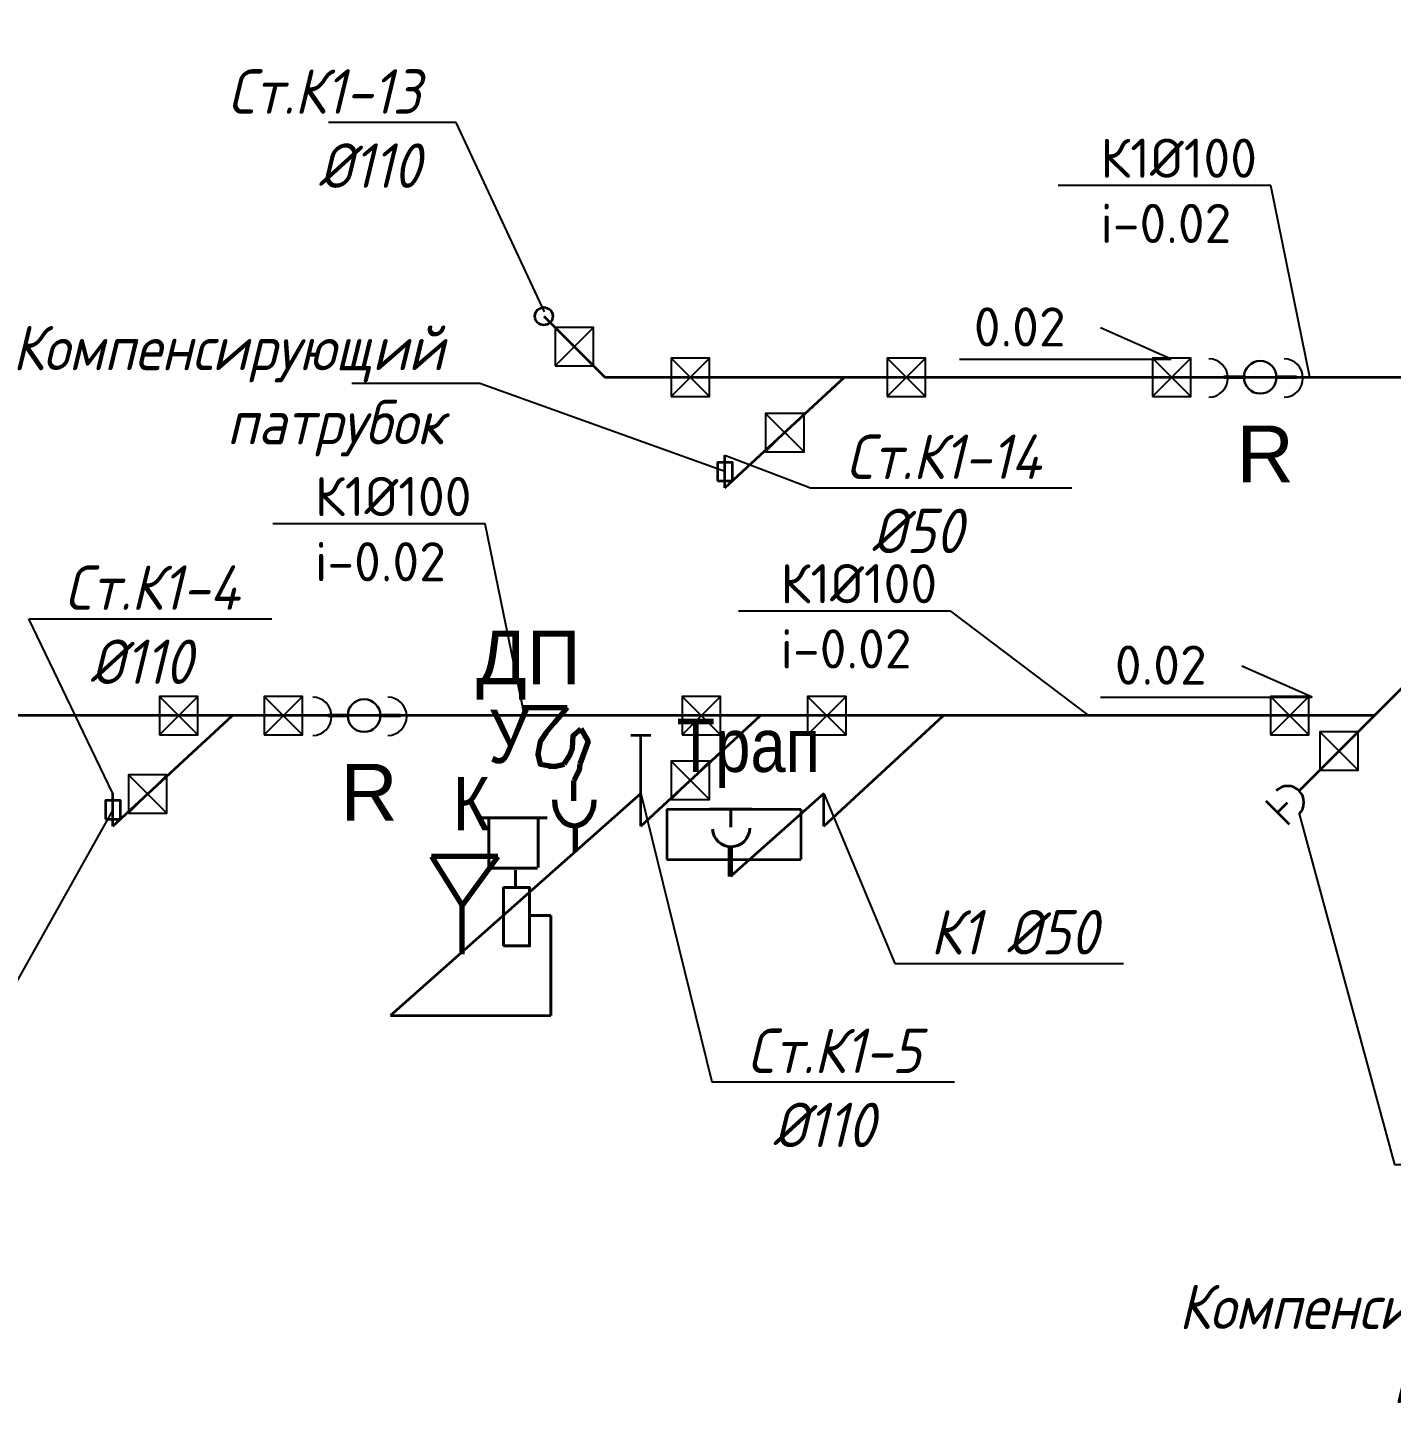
# Model space of a CAD drawing. Header units: millimetres. Extents: x -10178924 to 11692288, y -947381 to 58396.
# Drawn here: x -69881 to -62215, y -13158 to -5346 of the extents above; entities that cross this region are included whole.
import ezdxf
from ezdxf import colors
from ezdxf.entities.mleader import LeaderData, LeaderLine
from ezdxf.enums import TextEntityAlignment as Align
from ezdxf.math import Vec2, Vec3

# ---------------------------------------------------------------- set-up
doc = ezdxf.new("R2010")
doc.units = ezdxf.units.MM
for name, color, linetype in [('!!!!!площадь', 210, 'Continuous'), ('_надписи канализация', 7, 'Continuous'), ('PDF _PDF _ЗАЛИВКА', 7, 'Continuous'), ('ВК_Выноски', 7, 'Continuous'), ('сети', 3, 'Continuous'), ('Текст', 7, 'Continuous')]:
    doc.layers.add(name, color=color, linetype=linetype)
for name, color, linetype, lineweight in [('PDF _0', 7, 'Continuous', 9), ('PDF _Текст', 7, 'Continuous', 5), ('ВК_ К1', 24, 'Continuous', 35), ('К1ку', 244, 'Continuous', 35)]:
    doc.layers.add(name, color=color, linetype=linetype, lineweight=lineweight)
doc.styles.add('GOST 2.304', font='isocpeur.ttf')
doc.styles.add('Gost_', font='isocpeur.ttf', dxfattribs={"width": 0.8, "height": 250})
doc.styles.add('ISOCPEUR', font='isocpeui.ttf', dxfattribs={"width": 0.9})
doc.styles.add('PDF ArialMT', font='arial.ttf')
doc.styles.add('STANDART2', font='arial.ttf')

# ---------------------------------------------------------------- blocks, each defined once
blk = doc.blocks.new('_None')
blk = doc.blocks.new('*U2745')
at = {"color": 0, "lineweight": -2}
for p, q in [((215, -115), (215, 115)), ((215, 0), (115, 0))]:
    blk.add_line(p, q, dxfattribs=at)
blk.add_arc((115, 0), 115, 90, 270, dxfattribs=at)
at = {"color": 18, "lineweight": 40, "true_color": 0x050505, "style": 'Gost_', "width": 0.8, "flags": 1}
blk.add_attdef('ДИАМЕТР', text='', height=2.5, dxfattribs=at).set_placement((-23.7, 38.7), align=Align.MIDDLE_CENTER)

msp = doc.modelspace()

# ---------------------------------------------------------------- linework, layer by layer
for p, q in [((-66915.5, -7031.3, -2956.2), (-66699.9, -7246.8, -2956.2)), ((-66699.9, -7031.3, -2956.2), (-66915.5, -7246.8, -2956.2)), ((-63452.2, -7208.2), (-63849.2, -7032.9)), ((-66264, -7203, -2956.2), (-66048.4, -7418.5, -2956.2)), ((-66048.4, -7203, -2956.2), (-66264, -7418.5, -2956.2)), ((-65048.5, -7203, -2956.2), (-64832.9, -7418.5, -2956.2)), ((-64832.9, -7203, -2956.2), (-65048.5, -7418.5, -2956.2)), ((-64643.2, -7208.2), (-63452.2, -7208.2)), ((-63556.7, -7203, -2956.2), (-63341.1, -7418.5, -2956.2)), ((-63341.1, -7203, -2956.2), (-63556.7, -7418.5, -2956.2)), ((-65732.5, -7513.8, -2956.2), (-65516.8, -7729.3, -2956.2)), ((-65516.8, -7513.8, -2956.2), (-65732.5, -7729.3, -2956.2)), ((-62659, -9109.4), (-63056.1, -8934.1)), ((-69141.2, -9105.1, -2956.2), (-68925.6, -9320.6, -2956.2)), ((-68925.6, -9105.1, -2956.2), (-69141.2, -9320.6, -2956.2)), ((-68551, -9105.1, -2956.2), (-68335.4, -9320.6, -2956.2)), ((-68335.4, -9105.1, -2956.2), (-68551, -9320.6, -2956.2)), ((-66201.7, -9105.1, -2956.2), (-65986.1, -9320.6, -2956.2)), ((-65986.1, -9105.1, -2956.2), (-66201.7, -9320.6, -2956.2)), ((-65496.3, -9105.1, -2956.2), (-65280.6, -9320.6, -2956.2)), ((-65280.6, -9105.1, -2956.2), (-65496.3, -9320.6, -2956.2)), ((-63850.1, -9109.4), (-62659, -9109.4)), ((-62893.7, -9105.1, -2956.2), (-62678.1, -9320.6, -2956.2)), ((-62678.1, -9105.1, -2956.2), (-62893.7, -9320.6, -2956.2)), ((-62617.3, -9304.6, -2956.2), (-62401.7, -9520.1, -2956.2)), ((-62401.7, -9304.6, -2956.2), (-62617.3, -9520.1, -2956.2)), ((-66263.7, -9469.2, -2956.2), (-66048.1, -9684.7, -2956.2)), ((-66048.1, -9469.2, -2956.2), (-66263.7, -9684.7, -2956.2)), ((-69313.8, -9545.4, -2956.2), (-69098.2, -9760.9, -2956.2)), ((-69098.2, -9545.4, -2956.2), (-69313.8, -9760.9, -2956.2))]:
    msp.add_line(p, q)
at = {"color": 3, "lineweight": 40}
for p, q in [((-65909.3, -9739.8, -1853.2), (-66047.6, -9739.8, -1853.2)), ((-66047.6, -9739.8, -1853.2), (-65809.5, -9739.8, -1853.2)), ((-65927.9, -9839.5, -1853.2), (-65927.9, -9739.8, -1853.2))]:
    msp.add_line(p, q, dxfattribs=at)
at = {"color": 3, "lineweight": 70, "ltscale": 14.285714}
msp.add_line((-65930.5, -10116.6, -1853.2), (-65930.5, -9950.5, -1853.2), dxfattribs=at)
at = {"color": 3, "lineweight": 70}
msp.add_line((-67438.6, -10553.4, -2956.2), (-67438.6, -10281, -2956.2), dxfattribs=at)
at = {"elevation": -2956.2}
for points in [[(-66915.5, -7246.8), (-66699.9, -7246.8), (-66699.9, -7031.3), (-66915.5, -7031.3)], [(-66264, -7418.5), (-66048.4, -7418.5), (-66048.4, -7203), (-66264, -7203)], [(-65048.5, -7418.5), (-64832.9, -7418.5), (-64832.9, -7203), (-65048.5, -7203)], [(-63556.7, -7418.5), (-63341.1, -7418.5), (-63341.1, -7203), (-63556.7, -7203)], [(-65732.5, -7729.3), (-65516.8, -7729.3), (-65516.8, -7513.8), (-65732.5, -7513.8)], [(-69141.2, -9320.6), (-68925.6, -9320.6), (-68925.6, -9105.1), (-69141.2, -9105.1)], [(-68551, -9320.6), (-68335.4, -9320.6), (-68335.4, -9105.1), (-68551, -9105.1)], [(-66201.7, -9320.6), (-65986.1, -9320.6), (-65986.1, -9105.1), (-66201.7, -9105.1)], [(-65496.3, -9320.6), (-65280.6, -9320.6), (-65280.6, -9105.1), (-65496.3, -9105.1)], [(-62893.7, -9320.6), (-62678.1, -9320.6), (-62678.1, -9105.1), (-62893.7, -9105.1)], [(-62617.3, -9520.1), (-62401.7, -9520.1), (-62401.7, -9304.6), (-62617.3, -9304.6)], [(-66263.7, -9684.7), (-66048.1, -9684.7), (-66048.1, -9469.2), (-66263.7, -9469.2)], [(-69313.8, -9760.9), (-69098.2, -9760.9), (-69098.2, -9545.4), (-69313.8, -9545.4)]]:
    msp.add_lwpolyline(points, close=True, dxfattribs=at)
at = {"color": 3, "lineweight": 40}
msp.add_arc((-65926.4, -9845.8, -1853.2), 104.5, 182.57828, 359.91751, dxfattribs=at)
at = {"layer": 'PDF _0', "color": 3, "lineweight": 70, "elevation": -2185.4}
for points in [[(-67102.1, -9167.9), (-66848.1, -9167.9)], [(-66848.1, -9167.9), (-66920.1, -9252.5)], [(-66920.1, -9252.5), (-66966.7, -9307.6), (-67000.5, -9358.4), (-67013.2, -9430.3), (-67000.5, -9485.4), (-66920.1, -9498.1), (-66954, -9498.1)], [(-66865.1, -9485.4), (-66835.4, -9438.8), (-66818.5, -9396.5), (-66814.3, -9324.5), (-66771.9, -9286.4)], [(-66771.9, -9286.4), (-66729.6, -9358.4), (-66776.2, -9485.4)], [(-66920.1, -9498.1), (-66865.1, -9485.4)], [(-66776.2, -9485.4), (-66780.4, -9519.2), (-66810, -9578.5)], [(-66801.6, -9976.5), (-66801.6, -9836.8)]]:
    msp.add_lwpolyline(points, dxfattribs=at)
at = {"layer": 'PDF _0', "color": 3, "lineweight": 70}
for points in [[(-66920.1, -9686.5, -2185.4), (-66920.1, -9767.1, -2185.4), (-66869.9, -9832.5, -2185.4), (-66807.9, -9832.5, -2185.4)], [(-66807.9, -9832.5, -2185.4), (-66746, -9832.5, -2185.4), (-66695.7, -9767.1, -2185.4), (-66695.7, -9686.5, -2185.4)]]:
    msp.add_open_spline(points, degree=3, dxfattribs=at)
at = {"layer": 'PDF _PDF _ЗАЛИВКА', "lineweight": 50, "elevation": -2956.2}
for points in [[(-63035.3, -7310.7), (-63156, -7310.7)], [(-63092.9, -7310.7), (-63060, -7310.7)], [(-62867.9, -7310.7), (-62747.2, -7310.7)], [(-62810.3, -7310.7), (-62843.3, -7310.7)], [(-68074, -9212.9), (-68194.7, -9212.9)], [(-68131.6, -9212.9), (-68098.7, -9212.9)], [(-67906.6, -9212.9), (-67785.9, -9212.9)], [(-67849, -9212.9), (-67881.9, -9212.9)]]:
    msp.add_lwpolyline(points, dxfattribs=at)
at = {"layer": 'PDF _PDF _ЗАЛИВКА', "lineweight": 30}
for centre in [(-62951.6, -7310.7, -2956.2), (-62951.6, -7310.7, -2956.2), (-67990.3, -9212.9, -2956.2), (-67990.3, -9212.9, -2956.2)]:
    msp.add_circle(centre, 91.9, dxfattribs=at)
at = {"layer": 'PDF _PDF _ЗАЛИВКА', "lineweight": 25}
for centre in [(-63242.4, -7314.9, -2956.2), (-62819.9, -7314.9, -2956.2), (-68281.1, -9217, -2956.2), (-67858.6, -9217, -2956.2)]:
    msp.add_arc(centre, 108.4, 271.32255, 88.65978, dxfattribs=at)
at = {"layer": 'PDF _Текст', "color": 3, "lineweight": 70, "elevation": -2185.4}
msp.add_lwpolyline([(-66810, -9692.8), (-66810, -9578.5)], dxfattribs=at)
at = {"layer": 'ВК_ К1', "ltscale": 100}
msp.add_line((-59522.4, -6425.2, -2956.2), (-62732.9, -9635.7, -2956.2), dxfattribs=at)
at = {"layer": 'ВК_ К1'}
for p, q in [((-66979.4, -6967.3, -2956.2), (-66636, -7310.7, -2956.2)), ((-66636, -7310.7, -2956.2), (-60407.9, -7310.7, -2956.2)), ((-65961, -7932.3, -2956.2), (-65288.3, -7310.7, -2956.2)), ((-62310.1, -9212.9, -2956.2), (-84504.8, -9212.9, -2956.2)), ((-69402.3, -9834.4, -2956.2), (-68729.5, -9212.9, -2956.2)), ((-66434.6, -9834.4, -2956.2), (-65761.8, -9212.9, -2956.2)), ((-65405.4, -9834.4, -2956.2), (-64732.7, -9212.9, -2956.2))]:
    msp.add_line(p, q, dxfattribs=at)
msp.add_circle((-66979.4, -6967.3, -2956.2), 50, dxfattribs=at)
at = {"layer": 'К1ку', "ltscale": 0.1}
for p, q in [((-65961, -7932.3, -2956.2), (-65961, -7749, -2956.2)), ((-66491, -9322.1, -2956.2), (-66378.2, -9322.1, -2956.2)), ((-66434.6, -9834.4, -2956.2), (-66434.6, -9322.1, -2956.2)), ((-69402.3, -9834.4, -2956.2), (-69402.3, -9651.1, -2956.2)), ((-66434.6, -9651.1, -2956.2), (-67841.9, -10898.7)), ((-65405.4, -9651.1, -2956.2), (-65930.5, -10116.6, -1853.2)), ((-65405.4, -9834.4, -2956.2), (-65405.4, -9651.1, -2956.2)), ((-67841.9, -10898.7), (-66939.8, -10898.7))]:
    msp.add_line(p, q, dxfattribs=at)
at = {"layer": 'К1ку', "color": 7, "lineweight": 35, "ltscale": 33.333333}
for p, q in [((-66288.1, -9739.8, -1853.2), (-66288.1, -10021.5, -1853.2)), ((-66288.1, -9739.8, -1853.2), (-65535, -9739.8, -1853.2)), ((-65534.2, -9739.8, -1853.2), (-65534.2, -10021.5, -1853.2)), ((-66288.1, -10021.5, -1853.2), (-65535, -10021.5, -1853.2))]:
    msp.add_line(p, q, dxfattribs=at)
at = {"layer": 'К1ку', "color": 3, "lineweight": 40}
for p, q in [((-67347.8, -9788), (-66961.6, -9788)), ((-67287.8, -10067.7), (-67287.8, -9794.6)), ((-67011.5, -10067.7), (-67011.5, -9794.6)), ((-67287.9, -10070.7), (-67014.9, -10070.7)), ((-67138.4, -10186.2), (-67138.4, -10081.7)), ((-66939.8, -10336.9), (-67053.3, -10336.9)), ((-66939.8, -10898.7), (-66939.8, -10336.9))]:
    msp.add_line(p, q, dxfattribs=at)
at = {"layer": 'К1ку', "ltscale": 0.1, "elevation": -2956.2}
for points in [[(-66003.5, -7892.3), (-65918.6, -7892.3), (-65918.6, -7789), (-66003.5, -7789)], [(-69444.7, -9794.5), (-69359.9, -9794.5), (-69359.9, -9691.1), (-69444.7, -9691.1)]]:
    msp.add_lwpolyline(points, close=True, dxfattribs=at)
at = {"layer": 'К1ку', "color": 3, "lineweight": 40}
msp.add_lwpolyline([(-67206, -10507.7), (-67059.4, -10507.7), (-67059.4, -10180.2), (-67206, -10180.2)], close=True, dxfattribs=at)
at = {"layer": 'сети', "color": 3, "lineweight": 70}
for p, q in [((-67611.6, -10004.4, -2956.2), (-67438.6, -10281, -2956.2)), ((-67237.9, -10004.4, -2956.2), (-67611.6, -10004.4, -2956.2)), ((-67438.6, -10281, -2956.2), (-67237.9, -10004.4, -2956.2))]:
    msp.add_line(p, q, dxfattribs=at)

# ---------------------------------------------------------------- block references
at = {"layer": 'ВК_ К1', "xscale": 0.8000000000000009, "yscale": 0.8000000000000009, "zscale": 0.8000000000000009, "rotation": 225}
msp.add_blockref('*U2745', (-62732.9, -9635.7, -2956.2), dxfattribs=at)

# ---------------------------------------------------------------- texts
at = {"layer": '!!!!!площадь', "color": 0, "char_height": 220, "attachment_point": 3, "style": 'GOST 2.304'}
for insert in [(-64045.7, -6917.5, -2956.2), (-63252.6, -8818.7, -2956.2)]:
    msp.add_mtext('0.02', dxfattribs=dict(at, insert=insert))
at = {"layer": 'PDF _Текст', "attachment_point": 4, "style": 'PDF ArialMT'}
for s, insert, char_height in [('R', (-63084.5, -7741.4), 318.9), ('ДП', (-67360.4, -8929.1, -2185.4), 301.76), ('R', (-68123.2, -9643.5), 318.9)]:
    msp.add_mtext(s, dxfattribs=dict(at, insert=insert, char_height=char_height))
at = {"layer": 'К1ку', "color": 0, "style": 'STANDART2', "width": 0.85}
msp.add_text('У', height=300, dxfattribs=at).set_placement((-67290.3, -9479.6))
at = {"layer": 'Текст', "color": 0, "style": 'STANDART2', "width": 0.85}
for s, p in [('Трап', (-66233.6, -9529.6, -1853.2)), ('К', (-67491.4, -9857.8, -2549.9))]:
    msp.add_text(s, height=300, dxfattribs=at).set_placement(p)

# ---------------------------------------------------------------- leaders
at = {"layer": '!!!!!площадь', "color": 0}
ml = msp.add_multileader_mtext('Standard', dxfattribs=at)
ml.set_content('К1%%C100\\Pi-0.02', style='GOST 2.304')
ml.set_leader_properties()
ml.set_arrow_properties(name='NONE')
ml.build(insert=Vec2(0, 0))
ml.multileader.update_dxf_attribs({"has_dogleg": 0, "text_left_attachment_type": 6, "text_right_attachment_type": 6, "dogleg_length": 0, "arrow_head_size": 250})
ctx = ml.context
ctx.base_point, ctx.char_height, ctx.arrow_head_size, ctx.landing_gap_size, ctx.plane_origin = Vec3(-63950.9, -6232.8, -2956.2), 220, 250, 100, Vec3(-62244.2, -7735.7, -2956.2)
ctx.left_attachment, ctx.right_attachment = 6, 6
notes = []
notes.append((ctx, [(1, (1, 1, 0), (-62892.9, -6232.8, -2956.2), (-1, 0), 0, [(0, [(-62672, -7310.7, -2956.2)], 0, [])])]))
ctx.mtext.insert, ctx.mtext.flow_direction = Vec3(-63850.9, -5968.8, -2956.2), 5
ml = msp.add_multileader_mtext('Standard', dxfattribs=at)
ml.set_content('К1%%C100\\Pi-0.02', style='GOST 2.304')
ml.set_leader_properties()
ml.set_arrow_properties(name='NONE')
ml.build(insert=Vec2(0, 0))
ml.multileader.update_dxf_attribs({"has_dogleg": 0, "text_left_attachment_type": 6, "text_right_attachment_type": 6, "dogleg_length": 0, "arrow_head_size": 250})
ctx = ml.context
ctx.base_point, ctx.char_height, ctx.arrow_head_size, ctx.landing_gap_size, ctx.plane_origin = Vec3(-68366.8, -8134.9, -2956.2), 220, 250, 100, Vec3(-66660.1, -9637.8, -2956.2)
ctx.left_attachment, ctx.right_attachment = 6, 6
notes.append((ctx, [(1, (1, 1, 0), (-67308.8, -8134.9, -2956.2), (-1, 0), 0, [(0, [(-67087.9, -9212.9, -2956.2)], 0, [])])]))
ctx.mtext.insert, ctx.mtext.flow_direction = Vec3(-68266.8, -7870.9, -2956.2), 5
ml = msp.add_multileader_mtext('Standard', dxfattribs=at)
ml.set_content('К1%%C100\\Pi-0.02', style='GOST 2.304')
ml.set_leader_properties()
ml.set_arrow_properties(name='NONE')
ml.build(insert=Vec2(0, 0))
ml.multileader.update_dxf_attribs({"has_dogleg": 0, "text_left_attachment_type": 6, "text_right_attachment_type": 6, "dogleg_length": 0, "arrow_head_size": 250})
ctx = ml.context
ctx.base_point, ctx.char_height, ctx.arrow_head_size, ctx.landing_gap_size, ctx.plane_origin = Vec3(-65748.9, -8625.1, -2956.2), 220, 250, 100, Vec3(-63487.5, -9637.8, -2956.2)
ctx.left_attachment, ctx.right_attachment = 6, 6
notes.append((ctx, [(1, (1, 1, 0), (-64690.9, -8625.1, -2956.2), (-1, 0), 0, [(0, [(-63915.3, -9212.9, -2956.2)], 0, [])])]))
ctx.mtext.insert, ctx.mtext.flow_direction = Vec3(-65648.9, -8361.1, -2956.2), 5
at = {"layer": '_надписи канализация', "lineweight": -2}
ml = msp.add_multileader_mtext('Standard', dxfattribs=at)
ml.set_content('\\A1;Гаситель напора', color=256, style='ISOCPEUR')
ml.set_leader_properties(lineweight=13)
ml.set_arrow_properties(name='NONE')
ml.build(insert=Vec2(0, 0))
ml.multileader.update_dxf_attribs({"text_left_attachment_type": 6, "text_right_attachment_type": 6, "dogleg_length": 100, "arrow_head_size": 300, "scale": 100})
ctx = ml.context
ctx.base_point, ctx.scale, ctx.char_height, ctx.arrow_head_size, ctx.landing_gap_size, ctx.plane_origin = Vec3(-83644.6, -5670.7), 100, 250, 300, 0.09, Vec3(-88790.2, -9852.5)
ctx.left_attachment, ctx.right_attachment, ctx.text_align_type = 6, 6, 1
notes.append((ctx, [(1, (1, 1, 0), (-81060.7, -5670.7), (-1, 0), 100, [(1, [(-79617.3, -8341.2)], 0, [])])]))
ctx.mtext.insert, ctx.mtext.width, ctx.mtext.alignment, ctx.mtext.flow_direction = Vec3(-82485.8, -5345.7), 5926.326, 2, 5
ml = msp.add_multileader_mtext('Standard', dxfattribs=at)
ml.set_content('\\A1;Гаситель напора', color=256, style='ISOCPEUR')
ml.set_leader_properties(lineweight=13)
ml.set_arrow_properties(name='NONE')
ml.build(insert=Vec2(0, 0))
ml.multileader.update_dxf_attribs({"text_left_attachment_type": 6, "text_right_attachment_type": 6, "dogleg_length": 100, "arrow_head_size": 300, "scale": 100})
ctx = ml.context
ctx.base_point, ctx.scale, ctx.char_height, ctx.arrow_head_size, ctx.landing_gap_size, ctx.plane_origin = Vec3(-78898.8, -7121.6), 100, 250, 300, 0.09, Vec3(-81990.1, -8084.6)
ctx.left_attachment, ctx.right_attachment, ctx.text_align_type = 6, 6, 1
notes.append((ctx, [(1, (1, 1, 0), (-76315, -7121.6), (-1, 0), 100, [(1, [(-75000.9, -9643.6)], 0, [])])]))
ctx.mtext.insert, ctx.mtext.width, ctx.mtext.alignment, ctx.mtext.flow_direction = Vec3(-77740, -6796.6), 5926.326, 2, 5
at = {"layer": 'ВК_Выноски'}
ml = msp.add_multileader_mtext('Standard', dxfattribs=at)
ml.set_content('{\\W0.9;Ст.К1-13\\P%%C110 }', color=7, style='ISOCPEUR')
ml.set_leader_properties(color=7, linetype='ByLayer', lineweight=-1)
ml.set_arrow_properties(name='NONE')
ml.build(insert=Vec2(0, 0))
ml.multileader.update_dxf_attribs({"text_left_attachment_type": 6, "text_right_attachment_type": 6, "dogleg_length": 0.36, "arrow_head_size": 300})
ctx = ml.context
ctx.base_point, ctx.char_height, ctx.arrow_head_size, ctx.landing_gap_size, ctx.plane_origin = Vec3(-68987.6, -5878.9, -2956.2), 250, 300, 100, Vec3(-71068.1, -36026, -2956.2)
ctx.left_attachment, ctx.right_attachment, ctx.text_align_type = 6, 6, 2
notes.append((ctx, [(0, (1, 1, 0), (-67471.7, -5878.9, -2956.2), (-1, 0), 100.4, [(0, [(-66976.6, -6942.8, -2956.2)], 0, [])])]))
ctx.mtext.insert, ctx.mtext.width, ctx.mtext.alignment, ctx.mtext.flow_direction = Vec3(-67672.1, -5578.9, -2956.2), 513.532, 3, 5
ml = msp.add_multileader_mtext('Standard', dxfattribs=at)
ml.set_content('{\\W0.9;Компенсирующий патрубок}', color=7, style='ISOCPEUR')
ml.set_leader_properties(color=7, linetype='ByLayer', lineweight=-1)
ml.set_arrow_properties(name='NONE')
ml.build(insert=Vec2(0, 0))
ml.multileader.update_dxf_attribs({"text_left_attachment_type": 6, "text_right_attachment_type": 6, "dogleg_length": 0.36, "arrow_head_size": 300})
ctx = ml.context
ctx.base_point, ctx.char_height, ctx.arrow_head_size, ctx.landing_gap_size, ctx.plane_origin = Vec3(-70040.2, -7345.9, -2956.2), 250, 300, 100, Vec3(-57453.8, -33833.5, -2956.2)
ctx.left_attachment, ctx.right_attachment, ctx.text_align_type = 6, 6, 2
notes.append((ctx, [(1, (1, 1, 0), (-67339.3, -7345.9, -2956.2), (-1, 0), 100.4, [(0, [(-65961, -7840.7, -2956.2)], 0, [])])]))
ctx.mtext.insert, ctx.mtext.width, ctx.mtext.alignment, ctx.mtext.flow_direction = Vec3(-67539.7, -7020.9, -2956.2), 513.532, 3, 5
ml = msp.add_multileader_mtext('Standard', dxfattribs=at)
ml.set_content('{\\W0.9;Ст.К1-14\\P %%C50}', color=7, style='ISOCPEUR')
ml.set_leader_properties(color=7, linetype='ByLayer', lineweight=-1)
ml.set_arrow_properties(name='NONE')
ml.build(insert=Vec2(0, 0))
ml.multileader.update_dxf_attribs({"text_left_attachment_type": 6, "text_right_attachment_type": 6, "dogleg_length": 0.36, "arrow_head_size": 300})
ctx = ml.context
ctx.base_point, ctx.char_height, ctx.arrow_head_size, ctx.landing_gap_size, ctx.plane_origin = Vec3(-65379.8, -7932.5, -2956.2), 250, 300, 100, Vec3(-69922.4, -34905.4, -2956.2)
ctx.left_attachment, ctx.right_attachment = 6, 6
notes.append((ctx, [(1, (1, 1, 0), (-65480.2, -7932.5, -2956.2), (1, 0), 100.4, [(0, [(-65961, -7749, -2956.2)], 0, [])])]))
ctx.mtext.insert, ctx.mtext.width, ctx.mtext.flow_direction = Vec3(-65279.8, -7632.5, -2956.2), 2990.601, 5
ml = msp.add_multileader_mtext('Standard', dxfattribs=at)
ml.set_content('{\\W0.9;Ст.К1-4 \\P %%C110 }', color=7, style='ISOCPEUR')
ml.set_leader_properties(color=7, linetype='ByLayer', lineweight=-1)
ml.set_arrow_properties(name='NONE')
ml.build(insert=Vec2(0, 0))
ml.multileader.update_dxf_attribs({"text_left_attachment_type": 6, "text_right_attachment_type": 6, "dogleg_length": 0.36, "arrow_head_size": 300})
ctx = ml.context
ctx.base_point, ctx.char_height, ctx.arrow_head_size, ctx.landing_gap_size, ctx.plane_origin = Vec3(-69773.8, -8668.4, -2956.2), 250, 300, 100, Vec3(-58273.6, -37666.2, -2956.2)
ctx.left_attachment, ctx.right_attachment = 6, 6
notes.append((ctx, [(0, (1, 1, 0), (-69874.1, -8668.4, -2956.2), (1, 0), 100.4, [(0, [(-69402.3, -9651.1, -2956.2)], 0, [])])]))
ctx.mtext.insert, ctx.mtext.width, ctx.mtext.flow_direction = Vec3(-69673.8, -8368.4, -2956.2), 2564.609, 5
ml = msp.add_multileader_mtext('Standard', dxfattribs=at)
ml.set_content('{\\W0.9;Компенсирующий патрубок}', color=7, style='ISOCPEUR')
ml.set_leader_properties(color=7, linetype='ByLayer', lineweight=-1)
ml.set_arrow_properties(name='NONE')
ml.build(insert=Vec2(0, 0))
ml.multileader.update_dxf_attribs({"text_left_attachment_type": 6, "text_right_attachment_type": 6, "dogleg_length": 0.36, "arrow_head_size": 300})
ctx = ml.context
ctx.base_point, ctx.char_height, ctx.arrow_head_size, ctx.landing_gap_size, ctx.plane_origin = Vec3(-63483.3, -12737.1, -2956.2), 250, 300, 100, Vec3(-52878, -35589.8, -2956.2)
ctx.left_attachment, ctx.right_attachment, ctx.text_align_type = 6, 6, 2
notes.append((ctx, [(1, (1, 1, 0), (-60782.4, -12737.1, -2956.2), (-1, 0), 100.4, [(0, [(-61385.3, -9596.9, -2956.2)], 0, [])])]))
ctx.mtext.insert, ctx.mtext.width, ctx.mtext.alignment, ctx.mtext.flow_direction = Vec3(-60982.8, -12412.1, -2956.2), 513.532, 3, 5
ml = msp.add_multileader_mtext('Standard', dxfattribs=at)
ml.set_content('{\\W0.9;Ст.К1-5 \\P %%C110 }', color=7, style='ISOCPEUR')
ml.set_leader_properties(color=7, linetype='ByLayer', lineweight=-1)
ml.set_arrow_properties(name='NONE')
ml.build(insert=Vec2(0, 0))
ml.multileader.update_dxf_attribs({"text_left_attachment_type": 6, "text_right_attachment_type": 6, "dogleg_length": 0.36, "arrow_head_size": 300})
ctx = ml.context
ctx.base_point, ctx.char_height, ctx.arrow_head_size, ctx.landing_gap_size, ctx.plane_origin = Vec3(-65935.3, -11272.6, -2956.2), 250, 300, 100, Vec3(-55305.9, -37666.2, -2956.2)
ctx.left_attachment, ctx.right_attachment = 6, 6
notes.append((ctx, [(0, (1, 1, 0), (-66035.7, -11272.6, -2956.2), (1, 0), 100.4, [(0, [(-66434.6, -9651.1, -2956.2)], 0, [])])]))
ctx.mtext.insert, ctx.mtext.width, ctx.mtext.flow_direction = Vec3(-65835.3, -10972.6, -2956.2), 2564.609, 5
ml = msp.add_multileader_mtext('Standard', dxfattribs=at)
ml.set_content('{\\W0.9;К1 %%C50 }', color=7, style='ISOCPEUR')
ml.set_leader_properties(color=7, linetype='ByLayer', lineweight=-1)
ml.set_arrow_properties(name='NONE')
ml.build(insert=Vec2(0, 0))
ml.multileader.update_dxf_attribs({"text_left_attachment_type": 6, "text_right_attachment_type": 6, "dogleg_length": 0.36, "arrow_head_size": 300})
ctx = ml.context
ctx.base_point, ctx.char_height, ctx.arrow_head_size, ctx.landing_gap_size, ctx.plane_origin = Vec3(-64906.1, -10605.9, -2956.2), 250, 300, 100, Vec3(-54276.8, -37666.2, -2956.2)
ctx.left_attachment, ctx.right_attachment = 6, 6
notes.append((ctx, [(0, (1, 1, 0), (-65006.5, -10605.9, -2956.2), (1, 0), 100.4, [(0, [(-65405.4, -9651.1, -2956.2)], 0, [])])]))
ctx.mtext.insert, ctx.mtext.width, ctx.mtext.flow_direction = Vec3(-64806.1, -10305.9, -2956.2), 2564.609, 5
ml = msp.add_multileader_mtext('Standard', dxfattribs=at)
ml.set_content('{\\W0.9;Компенсирующий патрубок}', color=7, style='ISOCPEUR')
ml.set_leader_properties(color=7, linetype='ByLayer', lineweight=-1)
ml.set_arrow_properties(name='NONE')
ml.build(insert=Vec2(0, 0))
ml.multileader.update_dxf_attribs({"text_left_attachment_type": 6, "text_right_attachment_type": 6, "dogleg_length": 0.36, "arrow_head_size": 300})
ctx = ml.context
ctx.base_point, ctx.char_height, ctx.arrow_head_size, ctx.landing_gap_size, ctx.plane_origin = Vec3(-73093, -11505.9, -2956.2), 250, 300, 100, Vec3(-60895, -35735.6, -2956.2)
ctx.left_attachment, ctx.right_attachment, ctx.text_align_type = 6, 6, 2
notes.append((ctx, [(1, (1, 1, 0), (-70392.2, -11505.9, -2956.2), (-1, 0), 100.4, [(0, [(-69402.3, -9742.8, -2956.2)], 0, [])])]))
ctx.mtext.insert, ctx.mtext.width, ctx.mtext.alignment, ctx.mtext.flow_direction = Vec3(-70592.5, -11180.9, -2956.2), 513.532, 3, 5
ml = msp.add_multileader_mtext('Standard', dxfattribs=at)
ml.set_content('{\\W0.9;Пр.\\P%%C110}', color=7, style='ISOCPEUR')
ml.set_leader_properties(color=7, linetype='ByLayer', lineweight=-1)
ml.set_arrow_properties(name='NONE')
ml.build(insert=Vec2(0, 0))
ml.multileader.update_dxf_attribs({"text_left_attachment_type": 6, "text_right_attachment_type": 6, "dogleg_length": 0.36, "arrow_head_size": 300})
ctx = ml.context
ctx.base_point, ctx.char_height, ctx.arrow_head_size, ctx.landing_gap_size, ctx.plane_origin = Vec3(-62096.8, -11736.8, -2956.2), 250, 300, 100, Vec3(-54372.4, -40241.3, -2956.2)
ctx.left_attachment, ctx.right_attachment = 6, 6
notes.append((ctx, [(0, (1, 1, 0), (-62197.2, -11736.8, -2956.2), (1, 0), 100.4, [(0, [(-62732.9, -9765.8, -2956.2)], 0, [])])]))
ctx.mtext.insert, ctx.mtext.width, ctx.mtext.flow_direction = Vec3(-61996.8, -11436.8, -2956.2), 513.532, 5
for ctx, leaders in notes:
    for number, flags, end, landing, length, lines in leaders:
        leader = LeaderData()
        leader.index, (leader.has_last_leader_line, leader.has_dogleg_vector, leader.attachment_direction) = number, flags
        leader.last_leader_point, leader.dogleg_vector, leader.dogleg_length = Vec3(end), Vec3(landing), length
        for number, points, colour, breaks in lines:
            line = LeaderLine()
            line.index, line.vertices, line.color, line.breaks = number, Vec3.list(points), colors.encode_raw_color(colour), breaks
            leader.lines.append(line)
        ctx.leaders.append(leader)

doc.saveas('drawing.dxf')
